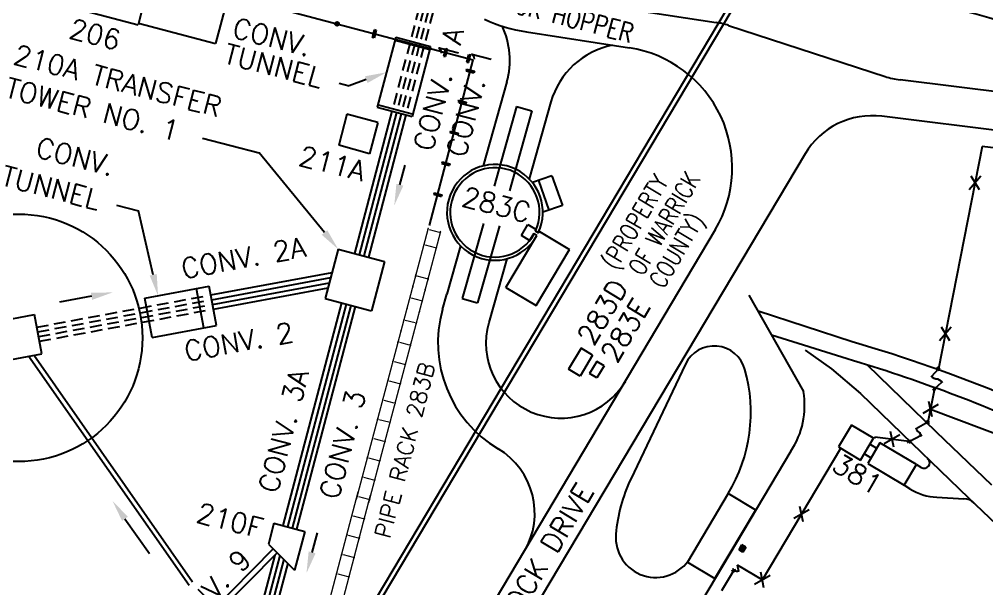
# Model space of a CAD drawing. Extents: x -16413 to 78405, y -232 to 83089.
# Drawn here: x 6293 to 13559, y 18644 to 22921 of the extents above; entities that cross this region are included whole.
import ezdxf
from ezdxf.enums import TextEntityAlignment as Align

# ---------------------------------------------------------------- set-up
doc = ezdxf.new("R2010")
doc.units = 0
doc.header["$LTSCALE"] = 350
doc.header["$MEASUREMENT"] = 0
doc.linetypes.add('HIDDEN', pattern=[0.375, 0.25, -0.125])
doc.layers.add('BACKGROUND', color=7, linetype='CONTINUOUS')
doc.styles.add('SIMPLEX', font='SIMPLEX')

msp = doc.modelspace()

# ---------------------------------------------------------------- linework, layer by layer
at = {"layer": 'BACKGROUND'}
for p, q in [((12831.3, 25057.1), (3707.5, 9726.4)), ((12867.5, 25047.5), (3738.4, 9708)), ((7462.2, 23936.7), (7184.1, 22880.8)), ((7963.6, 23484.6), (7767.3, 22739.5)), ((6603.9, 23033.7), (7184.1, 22880.8)), ((10310.6, 23085.6), (11526.1, 22897.7)), ((8146.5, 23027.3, -4740.5), (9702.4, 22617.4, -4740.5)), ((7187.1, 22892.3), (7767.3, 22739.5)), ((8946.3, 22785.6, -4740.5), (8961.6, 22843.6, -4740.5)), ((8952.1, 22784.1, -4740.5), (8967.4, 22842.1, -4740.5)), ((8973.2, 22840.6, -4740.5), (8957.9, 22782.5, -4740.5)), ((8961.6, 22843.6, -4740.5), (8973.2, 22840.6, -4740.5)), ((10102, 22826.5), (10875.1, 22706.9)), ((11620.7, 22875), (12795.2, 22491.4)), ((8957.9, 22782.5, -4740.5), (8946.3, 22785.6, -4740.5)), ((9120.3, 22786.5), (8981.6, 22260.2)), ((9114.7, 22765.2), (9375.5, 22695.3)), ((9120.3, 22786.5), (9381.1, 22716.5)), ((9553.6, 22756.2, -4740.5), (9553.6, 22755.6, -4740.5)), ((9381.1, 22716.5), (9242.4, 22190.2)), ((9480.1, 22645, -4740.5), (9495.4, 22703, -4740.5)), ((9485.9, 22643.5, -4740.5), (9501.2, 22701.5, -4740.5)), ((9507, 22699.9, -4740.5), (9491.7, 22641.9, -4740.5)), ((9495.4, 22703, -4740.5), (9507, 22699.9, -4740.5)), ((9374.5, 21372.5, -4740.5), (9702.4, 22617.4, -4740.5)), ((9479.8, 22643.9, -4740.5), (9491.4, 22640.9, -4740.5)), ((9654.4, 22599.1, -4740.5), (9669.6, 22657.1, -4740.5)), ((9654.4, 22599.1, -4740.5), (9666, 22596, -4740.5)), ((9660.1, 22597.6, -4740.5), (9675.1, 22655.7, -4740.5)), ((9666, 22596, -4740.5), (9681.2, 22654, -4740.5)), ((9669.6, 22657.1, -4740.5), (9681.2, 22654, -4740.5)), ((9652.6, 22546.2, -4740.5), (9649.6, 22534.6, -4740.5)), ((9649.6, 22534.6, -4740.5), (9707.6, 22519.3, -4740.5)), ((9651.1, 22540.5, -4740.5), (9709.2, 22525.4, -4740.5)), ((9652.6, 22546.2, -4740.5), (9710.7, 22530.9, -4740.5)), ((9710.7, 22530.9, -4740.5), (9707.6, 22519.3, -4740.5)), ((8898.7, 22467.9), (8771.4, 22421.6)), ((14336.3, 22289.5), (12907.9, 22466.2)), ((8694.4, 22441.9), (8771.4, 22421.6)), ((9954.6, 22450.7), (9776.4, 21819.6, -4740.5)), ((9591.5, 22314.1, -4740.5), (9588.4, 22302.5, -4740.5)), ((9590, 22308.4, -4740.5), (9648.1, 22293.4, -4740.5)), ((9591.5, 22314.1, -4740.5), (9649.5, 22298.8, -4740.5)), ((8981.6, 22281), (9242.4, 22211.1)), ((8981.6, 22260.2), (9242.4, 22190.2)), ((9588.4, 22302.5, -4740.5), (9646.5, 22287.2, -4740.5)), ((9649.5, 22298.8, -4740.5), (9646.5, 22287.2, -4740.5)), ((10027.2, 22266.4, -4740.5), (9858.4, 21668.2, -4740.5)), ((10142.7, 22233.8, -4740.5), (9973.3, 21633.5, -4740.5)), ((10027.2, 22266.4, -4740.5), (10142.7, 22233.8, -4740.5)), ((10285.6, 22300.2, -4740.5), (10122.8, 21721.6, -4740.5)), ((8753.4, 22208.6), (8691.7, 21974.5)), ((8985, 22145.6), (8753.4, 22208.6)), ((9091.4, 22230.7), (8809.8, 21161.8)), ((9126.2, 22221.4), (8844.6, 21152.6)), ((9161, 22212.1), (8879.4, 21143.4)), ((9195.7, 22202.8), (8914.3, 21134.2)), ((14301, 22003.7), (12771.7, 22192.9)), ((8985, 22145.6), (8923.3, 21911.6)), ((7669.5, 22029.2), (8094.5, 21917.2)), ((9530.4, 22082, -4740.5), (9527.3, 22070.4, -4740.5)), ((9527.3, 22070.4, -4740.5), (9585.3, 22055.2, -4740.5)), ((9528.8, 22076.3, -4740.5), (9586.9, 22061.3, -4740.5)), ((9530.4, 22082, -4740.5), (9588.4, 22066.8, -4740.5)), ((9588.4, 22066.8, -4740.5), (9585.3, 22055.2, -4740.5)), ((8923.3, 21911.6), (8691.7, 21974.5)), ((13524, 21966.8), (13195.9, 20294.2)), ((14284.8, 21872.7), (13524, 21966.8)), ((8585.2, 21319.1), (8094.5, 21917.2)), ((12194.3, 21910.1), (8411.3, 15553.6)), ((9151.1, 21678.1), (9190.8, 21824.4)), ((9469.2, 21850, -4740.5), (9466.2, 21838.4, -4740.5)), ((9466.2, 21838.4, -4740.5), (9524.2, 21823.1, -4740.5)), ((9467.7, 21844.2, -4740.5), (9525.8, 21829.2, -4740.5)), ((9469.2, 21850, -4740.5), (9527.2, 21834.7, -4740.5)), ((9527.2, 21834.7, -4740.5), (9524.2, 21823.1, -4740.5)), ((10293.7, 21745.4, -4740.5), (10146.9, 21694.2, -4740.5)), ((10293.7, 21745.4, -4740.5), (10371.5, 21522.6, -4740.5)), ((13427, 21643.1), (13514, 21745.2)), ((13439.5, 21744.9), (13501.5, 21643.4)), ((10191.8, 21709.8, -4740.5), (10269.5, 21487, -4740.5)), ((9408.1, 21617.9, -4740.5), (9405, 21606.3, -4740.5)), ((9405, 21606.3, -4740.5), (9463, 21591, -4740.5)), ((9406.6, 21612.1, -4740.5), (9464.7, 21597.1, -4740.5)), ((9408.1, 21617.9, -4740.5), (9466.1, 21602.6, -4740.5)), ((9466.1, 21602.6, -4740.5), (9463, 21591, -4740.5)), ((7021.5, 21525.2), (7188.3, 21481.2)), ((10371.5, 21522.6, -4740.5), (10224.8, 21471.4, -4740.5)), ((7298.5, 21001.9), (7188.3, 21481.2)), ((9779.2, 21387.5, -4740.5), (9619.8, 20822.8, -4740.5)), ((9899, 21370.3, -4740.5), (9735.3, 20790.2, -4740.5)), ((10063.6, 21296.4, -4740.5), (10112.7, 21378.9, -4740.5)), ((10112.7, 21378.9, -4740.5), (10174.5, 21342.1, -4740.5)), ((11519.4, 21339.2), (8337.6, 15992.8)), ((9946.5, 20905.3, -4740.5), (10179.7, 21297.1, -4740.5)), ((10125.4, 21259.6, -4740.5), (10063.6, 21296.4, -4740.5)), ((10156.1, 21311.2, -4740.5), (10125.4, 21259.6, -4740.5)), ((10156.1, 21311.2, -4740.5), (10179.7, 21297.1, -4740.5)), ((10174.5, 21342.1, -4740.5), (10168.4, 21331.8, -4740.5)), ((10168.4, 21331.8, -4740.5), (10192.5, 21317.4, -4740.5)), ((10198.7, 21327.8, -4740.5), (10192.5, 21317.4, -4740.5)), ((10198.7, 21327.8, -4740.5), (10425.5, 21192.7, -4740.5)), ((9607, 21219.3, -4740.5), (9504.3, 20855.4, -4740.5)), ((8688, 21193.9), (8590.2, 20822.5)), ((8688, 21193.9), (9036.1, 21102.1)), ((10173.9, 20769.9, -4740.5), (10425.5, 21192.7, -4740.5)), ((9036.1, 21102.1), (8938.3, 20730.8)), ((9953.6, 21121.7, -4740.5), (9818.2, 20642.1, -4740.5)), ((7731.2, 20850.2), (8641.8, 21018.7)), ((7737.8, 20814.8), (8631.7, 20980.2)), ((7744.3, 20779.4), (8621.5, 20941.7)), ((7234.9, 20825.6), (7719.2, 20915.1)), ((7677.4, 20602.3), (7622.8, 20897.3)), ((7773.8, 20620.1), (7719.2, 20915.1)), ((7750.9, 20744), (8611.4, 20903.2)), ((9471.7, 20739.9, -4740.5), (9504.3, 20855.4, -4740.5)), ((9946.5, 20905.3, -4740.5), (10173.9, 20769.9, -4740.5)), ((6834.7, 20840.1), (6594.6, 20795.7)), ((7289.5, 20530.6), (7234.9, 20825.6)), ((8712, 20790.4), (8271.3, 19117.5)), ((8746.8, 20781.3), (8306.1, 19108.3)), ((8590.2, 20822.5), (8938.3, 20730.8)), ((9619.8, 20822.8, -4740.5), (9735.3, 20790.2, -4740.5)), ((8781.6, 20772.1), (8340.9, 19099.2)), ((8816.4, 20762.9), (8375.7, 19090)), ((12548.6, 20499), (11841.5, 20728.1)), ((6112.4, 20648.4), (6407.4, 20703)), ((6462, 20408), (6407.4, 20703)), ((7289.5, 20530.6), (7773.8, 20620.1)), ((13204.3, 20507.9), (13291.3, 20610)), ((13216.9, 20609.7), (13278.8, 20508.2)), ((12510.6, 20369.3), (11943.3, 20547.6)), ((10512.4, 20449.4), (10418.8, 20292.2)), ((10598.8, 20398), (10512.4, 20449.4)), ((12196.2, 20436.3), (12392.2, 20295.3)), ((6167, 20353.4), (6462, 20408)), ((7568.5, 18667.8), (6362.4, 20389.6)), ((7568.5, 18667.8), (6362.4, 20389.6)), ((7594.3, 18693.7), (6401.3, 20396.8)), ((7594.3, 18693.7), (6401.3, 20396.8)), ((10598.8, 20398), (10505.3, 20240.8)), ((10630.6, 20350.7), (10576.7, 20260.2)), ((10684.9, 20318.4), (10630.6, 20350.7)), ((10505.3, 20240.8), (10418.8, 20292.2)), ((10684.9, 20318.4), (10631.1, 20227.9)), ((12392.2, 20295.3), (12611.9, 20109.8)), ((13182.9, 19819.1), (12663.3, 20323.2)), ((13195.9, 20294.2), (13144.9, 20237.3)), ((10631.1, 20227.9), (10576.7, 20260.2)), ((13166.5, 20144.3), (13117.3, 19893.4)), ((13166.5, 20144.3), (13222.6, 20196.1)), ((12611.9, 20109.8), (12996.5, 19736.8)), ((13194.9, 20026.2), (13078.7, 19959.4)), ((13148.9, 19934.6), (13124.7, 20051)), ((12543.8, 19873.1), (12445.6, 19708.1)), ((12708.8, 19774.9), (12543.8, 19873.1)), ((13117.3, 19893.4), (13029.8, 19844.1)), ((12610.6, 19609.9), (12708.8, 19774.9)), ((12718.8, 19781.2), (12713.4, 19772.2)), ((12977.5, 19749.2), (12718.8, 19781.2)), ((12906.2, 19798.6), (12790, 19731.8)), ((12860.2, 19707), (12836, 19823.4)), ((12977.5, 19749.2), (13066.2, 19796.2)), ((13597.5, 19421), (13182.9, 19819.1)), ((12445.6, 19708.1), (12610.6, 19609.9)), ((12757.3, 19739.1), (12665.2, 19584.4)), ((12732.7, 19697.9), (12681.2, 19728.5)), ((13030.6, 19576.5), (12757.3, 19739.1)), ((12996.5, 19736.8), (13423.1, 19325.9)), ((12689.8, 19625.7), (12638.2, 19656.4)), ((12665.2, 19584.4), (12938.5, 19421.8)), ((12938.5, 19421.8), (13030.6, 19576.5)), ((13066.3, 19553.9), (13034.8, 19573.8)), ((12981.2, 19394.7), (12937.8, 19420.6)), ((11618, 19357.4), (11311.1, 18841.8)), ((11824.2, 19234.6), (11618, 19357.4)), ((13184.4, 19330), (13387.6, 19319.6)), ((12180.4, 19145.4), (12156.2, 19261.8)), ((13423.1, 19325.9), (13751.7, 19012.1)), ((11517, 18719.9), (11823.9, 19235.5)), ((11517, 18719.9), (11823.9, 19235.5)), ((11517.4, 18719), (11824.2, 19234.6)), ((12226.4, 19237), (12110.1, 19170.2)), ((7086.3, 19168.6), (7269.5, 18907.1)), ((8204.6, 19135.1), (8163.4, 18978.8)), ((8204.6, 19135.1), (8436.6, 19073.9)), ((8436.6, 19073.9), (8360.2, 18783.7)), ((8491.9, 18916.5), (8531.6, 19062.7)), ((8163.4, 18978.8), (8360.2, 18783.7)), ((11698.8, 18935.9), (11720.9, 18972.9)), ((11719.7, 18966.6), (11716.4, 18961)), ((11721, 18965.8), (11717.7, 18960.2)), ((11747.3, 18949.9), (11717.8, 18967.7)), ((11722.9, 18964.6), (11719.6, 18959.1)), ((11750.5, 18955.2), (11720.9, 18972.9)), ((8200.1, 18942.4), (7398.3, 18133.7)), ((8230, 18912.8), (7428.1, 18104.2)), ((8212.8, 18895.5), (8025.7, 18185.3)), ((8249.5, 18893.5), (8060.5, 18176.1)), ((11728.3, 18918.4), (11698.8, 18935.9)), ((11701.9, 18941.1), (11731.4, 18923.3)), ((11707.2, 18945.5), (11703.8, 18939.9)), ((11708.5, 18944.7), (11705.1, 18939.2)), ((11705.2, 18946.7), (11720.7, 18937.4)), ((11710.4, 18943.6), (11707.1, 18938)), ((11710.2, 18957.1), (11707.6, 18952.8)), ((11713.3, 18949.4), (11707.6, 18952.8)), ((11715.9, 18953.8), (11710.2, 18957.1)), ((11712.2, 18934.9), (11715.5, 18940.5)), ((11717.5, 18939.4), (11714.1, 18933.8)), ((11714.5, 18962.1), (11729.9, 18952.9)), ((11718.8, 18938.6), (11715.4, 18933)), ((11717.4, 18931.9), (11733.2, 18958.5)), ((11727.3, 18948.5), (11720.7, 18937.4)), ((11724.8, 18956), (11728.1, 18961.6)), ((11726.3, 18926.4), (11742.2, 18953)), ((11730, 18960.4), (11726.7, 18954.8)), ((11731.3, 18959.6), (11728, 18954.1)), ((11750.4, 18955.1), (11728.4, 18918.2)), ((8279, 18864.2), (8095.3, 18167)), ((8308.5, 18834.9), (8130.2, 18157.8)), ((11311.1, 18841.8), (11517.4, 18719)), ((11683.4, 18822.6), (11695.3, 18776)), ((11673.5, 18784), (11642.9, 18776.3)), ((11662.1, 18764.9), (11654.3, 18795.5)), ((11886.1, 18650.9), (11861.9, 18767.4)), ((11932.1, 18742.6), (11815.9, 18675.7))]:
    msp.add_line(p, q, dxfattribs=at)
at = {"layer": 'BACKGROUND', "linetype": 'HIDDEN'}
for p, q in [((9561.8, 24016.5), (9096.5, 22250.2)), ((9596.7, 24007.3), (9131.3, 22240.9)), ((9631.5, 23998.1), (9166.1, 22231.6)), ((9666.3, 23988.9), (9200.9, 22222.2)), ((6424.9, 20608.6), (7704.4, 20845.3)), ((6431.4, 20573.2), (7711, 20809.9)), ((6438, 20537.8), (7717.5, 20774.5)), ((6444.5, 20502.4), (7724.1, 20739.1))]:
    msp.add_line(p, q, dxfattribs=at)
at = {"layer": 'BACKGROUND', "lineweight": 0}
for p, q in [((8824.3, 19315.1, -4740.5), (9362.8, 21344.8, -4740.5)), ((8917.1, 19290.4, -4740.5), (9455.6, 21320.2, -4740.5)), ((9358.8, 21341, -4740.5), (9358.7, 21340.5, -4740.5)), ((9358.7, 21340.5, -4740.5), (9364.3, 21339, -4740.5)), ((9361.5, 21340.3, -4740.5), (9358.8, 21341, -4740.5)), ((9361.4, 21350.6, -4740.5), (9361.2, 21350.1, -4740.5)), ((9361.2, 21350.1, -4740.5), (9363.9, 21349.4, -4740.5)), ((9367, 21349.2, -4740.5), (9361.4, 21350.6, -4740.5)), ((9363.9, 21349.4, -4740.5), (9361.5, 21340.3, -4740.5)), ((9361.8, 21340.2, -4740.5), (9364.2, 21349.4, -4740.5)), ((9364.4, 21339.5, -4740.5), (9361.8, 21340.2, -4740.5)), ((9364.2, 21349.4, -4740.5), (9366.9, 21348.7, -4740.5)), ((9364.3, 21339, -4740.5), (9364.4, 21339.5, -4740.5)), ((9366.9, 21348.7, -4740.5), (9367, 21349.2, -4740.5)), ((9371.7, 21342.5, -4740.5), (9446.8, 21322.6, -4740.5)), ((9451.6, 21316.4, -4740.5), (9451.5, 21315.9, -4740.5)), ((9451.5, 21315.9, -4740.5), (9457.1, 21314.4, -4740.5)), ((9454.3, 21315.7, -4740.5), (9451.6, 21316.4, -4740.5)), ((9454.2, 21326, -4740.5), (9454, 21325.5, -4740.5)), ((9454, 21325.5, -4740.5), (9456.7, 21324.8, -4740.5)), ((9459.8, 21324.5, -4740.5), (9454.2, 21326, -4740.5)), ((9456.7, 21324.8, -4740.5), (9454.3, 21315.7, -4740.5)), ((9454.6, 21315.6, -4740.5), (9457, 21324.7, -4740.5)), ((9457.2, 21314.9, -4740.5), (9454.6, 21315.6, -4740.5)), ((9457, 21324.7, -4740.5), (9459.6, 21324, -4740.5)), ((9457.1, 21314.4, -4740.5), (9457.2, 21314.9, -4740.5)), ((9459.6, 21324, -4740.5), (9459.8, 21324.5, -4740.5)), ((9328.6, 21225.9, -4740.5), (9328.5, 21225.6, -4740.5)), ((9328.5, 21225.6, -4740.5), (9333.6, 21224.2, -4740.5)), ((9331, 21225.3, -4740.5), (9328.6, 21225.9, -4740.5)), ((9330.6, 21233.5, -4740.5), (9330.5, 21233.1, -4740.5)), ((9330.5, 21233.1, -4740.5), (9332.9, 21232.5, -4740.5)), ((9335.7, 21232.1, -4740.5), (9330.6, 21233.5, -4740.5)), ((9332.9, 21232.5, -4740.5), (9331, 21225.3, -4740.5)), ((9331.2, 21225.2, -4740.5), (9333.1, 21232.4, -4740.5)), ((9333.6, 21224.6, -4740.5), (9331.2, 21225.2, -4740.5)), ((9333.1, 21232.4, -4740.5), (9335.6, 21231.8, -4740.5)), ((9333.6, 21224.2, -4740.5), (9333.6, 21224.6, -4740.5)), ((9335.6, 21231.8, -4740.5), (9335.7, 21232.1, -4740.5)), ((9340.9, 21226.5, -4740.5), (9416, 21206.6, -4740.5)), ((9421.4, 21201.3, -4740.5), (9421.3, 21201, -4740.5)), ((9421.3, 21201, -4740.5), (9426.4, 21199.6, -4740.5)), ((9423.8, 21200.6, -4740.5), (9421.4, 21201.3, -4740.5)), ((9423.4, 21208.8, -4740.5), (9423.3, 21208.5, -4740.5)), ((9423.3, 21208.5, -4740.5), (9425.7, 21207.9, -4740.5)), ((9428.4, 21207.5, -4740.5), (9423.4, 21208.8, -4740.5)), ((9425.7, 21207.9, -4740.5), (9423.8, 21200.6, -4740.5)), ((9424, 21200.6, -4740.5), (9425.9, 21207.8, -4740.5)), ((9426.4, 21199.9, -4740.5), (9424, 21200.6, -4740.5)), ((9425.9, 21207.8, -4740.5), (9428.4, 21207.2, -4740.5)), ((9426.4, 21199.6, -4740.5), (9426.4, 21199.9, -4740.5)), ((9428.4, 21207.2, -4740.5), (9428.4, 21207.5, -4740.5)), ((9267.9, 21002.8, -4740.5), (9267.8, 21002.2, -4740.5)), ((9267.8, 21002.2, -4740.5), (9271.5, 21001.2, -4740.5)), ((9275.7, 21000.7, -4740.5), (9267.9, 21002.8, -4740.5)), ((9271.5, 21001.2, -4740.5), (9269.2, 20992.6, -4740.5)), ((9269.6, 20992.5, -4740.5), (9271.8, 21001.1, -4740.5)), ((9271.8, 21001.1, -4740.5), (9275.5, 21000.1, -4740.5)), ((9275.5, 21000.1, -4740.5), (9275.7, 21000.7, -4740.5)), ((9265.5, 20993.6, -4740.5), (9265.4, 20993, -4740.5)), ((9265.4, 20993, -4740.5), (9273.1, 20991, -4740.5)), ((9269.2, 20992.6, -4740.5), (9265.5, 20993.6, -4740.5)), ((9273.3, 20991.6, -4740.5), (9269.6, 20992.5, -4740.5)), ((9273.1, 20991, -4740.5), (9273.3, 20991.6, -4740.5)), ((9279.4, 20994.5, -4740.5), (9354.4, 20974.6, -4740.5)), ((9358.3, 20969, -4740.5), (9358.1, 20968.4, -4740.5)), ((9358.1, 20968.4, -4740.5), (9365.9, 20966.3, -4740.5)), ((9362, 20968, -4740.5), (9358.3, 20969, -4740.5)), ((9360.7, 20978.2, -4740.5), (9360.6, 20977.6, -4740.5)), ((9360.6, 20977.6, -4740.5), (9364.3, 20976.6, -4740.5)), ((9368.5, 20976.1, -4740.5), (9360.7, 20978.2, -4740.5)), ((9364.3, 20976.6, -4740.5), (9362, 20968, -4740.5)), ((9362.3, 20967.9, -4740.5), (9364.6, 20976.5, -4740.5)), ((9366.1, 20966.9, -4740.5), (9362.3, 20967.9, -4740.5)), ((9364.6, 20976.5, -4740.5), (9368.3, 20975.5, -4740.5)), ((9365.9, 20966.3, -4740.5), (9366.1, 20966.9, -4740.5)), ((9368.3, 20975.5, -4740.5), (9368.5, 20976.1, -4740.5)), ((9245, 20910.8, -4740.5), (9244.9, 20910.5, -4740.5)), ((9244.9, 20910.5, -4740.5), (9250, 20909.1, -4740.5)), ((9247.4, 20910.2, -4740.5), (9245, 20910.8, -4740.5)), ((9247, 20918.4, -4740.5), (9246.9, 20918, -4740.5)), ((9246.9, 20918, -4740.5), (9249.3, 20917.4, -4740.5)), ((9252.1, 20917, -4740.5), (9247, 20918.4, -4740.5)), ((9249.3, 20917.4, -4740.5), (9247.4, 20910.2, -4740.5)), ((9247.6, 20910.1, -4740.5), (9249.5, 20917.3, -4740.5)), ((9250.1, 20909.5, -4740.5), (9247.6, 20910.1, -4740.5)), ((9249.5, 20917.3, -4740.5), (9252, 20916.7, -4740.5)), ((9250, 20909.1, -4740.5), (9250.1, 20909.5, -4740.5)), ((9252, 20916.7, -4740.5), (9252.1, 20917, -4740.5)), ((9337.8, 20886.2, -4740.5), (9337.7, 20885.9, -4740.5)), ((9337.7, 20885.9, -4740.5), (9342.8, 20884.5, -4740.5)), ((9340.2, 20885.5, -4740.5), (9337.8, 20886.2, -4740.5)), ((9339.8, 20893.7, -4740.5), (9339.7, 20893.4, -4740.5)), ((9339.7, 20893.4, -4740.5), (9342.1, 20892.8, -4740.5)), ((9344.8, 20892.4, -4740.5), (9339.8, 20893.7, -4740.5)), ((9342.1, 20892.8, -4740.5), (9340.2, 20885.5, -4740.5)), ((9340.4, 20885.5, -4740.5), (9342.3, 20892.7, -4740.5)), ((9342.8, 20884.8, -4740.5), (9340.4, 20885.5, -4740.5)), ((9342.3, 20892.7, -4740.5), (9344.8, 20892.1, -4740.5)), ((9342.8, 20884.5, -4740.5), (9342.8, 20884.8, -4740.5)), ((9344.8, 20892.1, -4740.5), (9344.8, 20892.4, -4740.5)), ((9222.9, 20827.7, -4740.5), (9222.8, 20827.4, -4740.5)), ((9222.8, 20827.4, -4740.5), (9227.9, 20826, -4740.5)), ((9225.4, 20827, -4740.5), (9222.9, 20827.7, -4740.5)), ((9224.9, 20835.2, -4740.5), (9224.8, 20834.9, -4740.5)), ((9224.8, 20834.9, -4740.5), (9227.3, 20834.3, -4740.5)), ((9230, 20833.9, -4740.5), (9224.9, 20835.2, -4740.5)), ((9227.3, 20834.3, -4740.5), (9225.4, 20827, -4740.5)), ((9225.6, 20827, -4740.5), (9227.5, 20834.2, -4740.5)), ((9228, 20826.3, -4740.5), (9225.6, 20827, -4740.5)), ((9227.5, 20834.2, -4740.5), (9229.9, 20833.6, -4740.5)), ((9227.9, 20826, -4740.5), (9228, 20826.3, -4740.5)), ((9229.9, 20833.6, -4740.5), (9230, 20833.9, -4740.5)), ((9235.2, 20828.3, -4740.5), (9310.4, 20808.3, -4740.5)), ((9315.7, 20803.1, -4740.5), (9315.6, 20802.7, -4740.5)), ((9315.6, 20802.7, -4740.5), (9320.7, 20801.4, -4740.5)), ((9318.1, 20802.4, -4740.5), (9315.7, 20803.1, -4740.5)), ((9317.7, 20810.6, -4740.5), (9317.6, 20810.3, -4740.5)), ((9317.6, 20810.3, -4740.5), (9320.1, 20809.7, -4740.5)), ((9322.8, 20809.3, -4740.5), (9317.7, 20810.6, -4740.5)), ((9320.1, 20809.7, -4740.5), (9318.1, 20802.4, -4740.5)), ((9318.4, 20802.4, -4740.5), (9320.3, 20809.6, -4740.5)), ((9320.8, 20801.7, -4740.5), (9318.4, 20802.4, -4740.5)), ((9320.3, 20809.6, -4740.5), (9322.7, 20808.9, -4740.5)), ((9320.7, 20801.4, -4740.5), (9320.8, 20801.7, -4740.5)), ((9322.7, 20808.9, -4740.5), (9322.8, 20809.3, -4740.5)), ((9200.9, 20744.6, -4740.5), (9200.8, 20744.2, -4740.5)), ((9200.8, 20744.2, -4740.5), (9205.9, 20742.9, -4740.5)), ((9203.3, 20743.9, -4740.5), (9200.9, 20744.6, -4740.5)), ((9202.9, 20752.1, -4740.5), (9202.8, 20751.8, -4740.5)), ((9202.8, 20751.8, -4740.5), (9205.2, 20751.1, -4740.5)), ((9207.9, 20750.8, -4740.5), (9202.9, 20752.1, -4740.5)), ((9205.2, 20751.1, -4740.5), (9203.3, 20743.9, -4740.5)), ((9203.5, 20743.9, -4740.5), (9205.4, 20751.1, -4740.5)), ((9205.9, 20743.2, -4740.5), (9203.5, 20743.9, -4740.5)), ((9205.4, 20751.1, -4740.5), (9207.9, 20750.4, -4740.5)), ((9205.9, 20742.9, -4740.5), (9205.9, 20743.2, -4740.5)), ((9207.9, 20750.4, -4740.5), (9207.9, 20750.8, -4740.5)), ((9293.7, 20719.9, -4740.5), (9293.6, 20719.6, -4740.5)), ((9293.6, 20719.6, -4740.5), (9298.7, 20718.3, -4740.5)), ((9296.1, 20719.3, -4740.5), (9293.7, 20719.9, -4740.5)), ((9295.7, 20727.5, -4740.5), (9295.6, 20727.2, -4740.5)), ((9295.6, 20727.2, -4740.5), (9298, 20726.5, -4740.5)), ((9300.7, 20726.1, -4740.5), (9295.7, 20727.5, -4740.5)), ((9298, 20726.5, -4740.5), (9296.1, 20719.3, -4740.5)), ((9296.3, 20719.2, -4740.5), (9298.2, 20726.5, -4740.5)), ((9298.7, 20718.6, -4740.5), (9296.3, 20719.2, -4740.5)), ((9298.2, 20726.5, -4740.5), (9300.7, 20725.8, -4740.5)), ((9298.7, 20718.3, -4740.5), (9298.7, 20718.6, -4740.5)), ((9300.7, 20725.8, -4740.5), (9300.7, 20726.1, -4740.5)), ((9178.8, 20661.4, -4740.5), (9178.7, 20661.1, -4740.5)), ((9178.7, 20661.1, -4740.5), (9183.8, 20659.8, -4740.5)), ((9181.2, 20660.8, -4740.5), (9178.8, 20661.4, -4740.5)), ((9180.8, 20669, -4740.5), (9180.7, 20668.7, -4740.5)), ((9180.7, 20668.7, -4740.5), (9183.2, 20668, -4740.5)), ((9185.9, 20667.6, -4740.5), (9180.8, 20669, -4740.5)), ((9183.2, 20668, -4740.5), (9181.2, 20660.8, -4740.5)), ((9181.5, 20660.7, -4740.5), (9183.4, 20668, -4740.5)), ((9183.9, 20660.1, -4740.5), (9181.5, 20660.7, -4740.5)), ((9183.4, 20668, -4740.5), (9185.8, 20667.3, -4740.5)), ((9183.8, 20659.8, -4740.5), (9183.9, 20660.1, -4740.5)), ((9185.8, 20667.3, -4740.5), (9185.9, 20667.6, -4740.5)), ((9191.1, 20662, -4740.5), (9266.3, 20642.1, -4740.5)), ((9271.6, 20636.8, -4740.5), (9271.5, 20636.5, -4740.5)), ((9271.5, 20636.5, -4740.5), (9276.6, 20635.2, -4740.5)), ((9274, 20636.2, -4740.5), (9271.6, 20636.8, -4740.5)), ((9273.6, 20644.4, -4740.5), (9273.5, 20644, -4740.5)), ((9273.5, 20644, -4740.5), (9276, 20643.4, -4740.5)), ((9278.7, 20643, -4740.5), (9273.6, 20644.4, -4740.5)), ((9276, 20643.4, -4740.5), (9274, 20636.2, -4740.5)), ((9274.3, 20636.1, -4740.5), (9276.2, 20643.3, -4740.5)), ((9276.7, 20635.5, -4740.5), (9274.3, 20636.1, -4740.5)), ((9276.2, 20643.3, -4740.5), (9278.6, 20642.7, -4740.5)), ((9276.6, 20635.2, -4740.5), (9276.7, 20635.5, -4740.5)), ((9278.6, 20642.7, -4740.5), (9278.7, 20643, -4740.5)), ((9156.8, 20578.3, -4740.5), (9156.7, 20578, -4740.5)), ((9156.7, 20578, -4740.5), (9161.8, 20576.6, -4740.5)), ((9159.2, 20577.7, -4740.5), (9156.8, 20578.3, -4740.5)), ((9158.8, 20585.9, -4740.5), (9158.7, 20585.5, -4740.5)), ((9158.7, 20585.5, -4740.5), (9161.1, 20584.9, -4740.5)), ((9163.8, 20584.5, -4740.5), (9158.8, 20585.9, -4740.5)), ((9161.1, 20584.9, -4740.5), (9159.2, 20577.7, -4740.5)), ((9159.4, 20577.6, -4740.5), (9161.3, 20584.8, -4740.5)), ((9161.8, 20577, -4740.5), (9159.4, 20577.6, -4740.5)), ((9161.3, 20584.8, -4740.5), (9163.8, 20584.2, -4740.5)), ((9161.8, 20576.6, -4740.5), (9161.8, 20577, -4740.5)), ((9163.8, 20584.2, -4740.5), (9163.8, 20584.5, -4740.5)), ((9133.2, 20494.9, -4740.5), (9133, 20494.3, -4740.5)), ((9133, 20494.3, -4740.5), (9140.8, 20492.2, -4740.5)), ((9136.9, 20493.9, -4740.5), (9133.2, 20494.9, -4740.5)), ((9135.6, 20504, -4740.5), (9135.5, 20503.4, -4740.5)), ((9135.5, 20503.4, -4740.5), (9139.2, 20502.5, -4740.5)), ((9143.4, 20502, -4740.5), (9135.6, 20504, -4740.5)), ((9139.2, 20502.5, -4740.5), (9136.9, 20493.9, -4740.5)), ((9137.2, 20493.8, -4740.5), (9139.5, 20502.4, -4740.5)), ((9141, 20492.8, -4740.5), (9137.2, 20493.8, -4740.5)), ((9139.5, 20502.4, -4740.5), (9143.2, 20501.4, -4740.5)), ((9140.8, 20492.2, -4740.5), (9141, 20492.8, -4740.5)), ((9143.2, 20501.4, -4740.5), (9143.4, 20502, -4740.5)), ((9147.1, 20495.8, -4740.5), (9222.1, 20475.9, -4740.5)), ((9249.6, 20553.7, -4740.5), (9249.5, 20553.4, -4740.5)), ((9249.5, 20553.4, -4740.5), (9254.5, 20552, -4740.5)), ((9252, 20553, -4740.5), (9249.6, 20553.7, -4740.5)), ((9251.6, 20561.2, -4740.5), (9251.5, 20560.9, -4740.5)), ((9251.5, 20560.9, -4740.5), (9253.9, 20560.3, -4740.5)), ((9256.6, 20559.9, -4740.5), (9251.6, 20561.2, -4740.5)), ((9253.9, 20560.3, -4740.5), (9252, 20553, -4740.5)), ((9252.2, 20553, -4740.5), (9254.1, 20560.2, -4740.5)), ((9254.6, 20552.3, -4740.5), (9252.2, 20553, -4740.5)), ((9254.1, 20560.2, -4740.5), (9256.5, 20559.6, -4740.5)), ((9254.5, 20552, -4740.5), (9254.6, 20552.3, -4740.5)), ((9256.5, 20559.6, -4740.5), (9256.6, 20559.9, -4740.5)), ((9226, 20470.3, -4740.5), (9225.8, 20469.7, -4740.5)), ((9225.8, 20469.7, -4740.5), (9233.6, 20467.6, -4740.5)), ((9229.7, 20469.3, -4740.5), (9226, 20470.3, -4740.5)), ((9228.4, 20479.4, -4740.5), (9228.3, 20478.8, -4740.5)), ((9228.3, 20478.8, -4740.5), (9232, 20477.8, -4740.5)), ((9236.2, 20477.4, -4740.5), (9228.4, 20479.4, -4740.5)), ((9232, 20477.8, -4740.5), (9229.7, 20469.3, -4740.5)), ((9230, 20469.2, -4740.5), (9232.3, 20477.7, -4740.5)), ((9233.7, 20468.2, -4740.5), (9230, 20469.2, -4740.5)), ((9232.3, 20477.7, -4740.5), (9236, 20476.8, -4740.5)), ((9233.6, 20467.6, -4740.5), (9233.7, 20468.2, -4740.5)), ((9236, 20476.8, -4740.5), (9236.2, 20477.4, -4740.5)), ((9098.7, 20349.6, -4740.5), (9096.2, 20350.2, -4740.5)), ((9096.2, 20350.2, -4740.5), (9096.2, 20349.9, -4740.5)), ((9096.2, 20349.9, -4740.5), (9101.2, 20348.5, -4740.5)), ((9098.3, 20357.7, -4740.5), (9098.2, 20357.4, -4740.5)), ((9098.2, 20357.4, -4740.5), (9100.6, 20356.8, -4740.5)), ((9103.3, 20356.4, -4740.5), (9098.3, 20357.7, -4740.5)), ((9100.6, 20356.8, -4740.5), (9098.7, 20349.6, -4740.5)), ((9098.9, 20349.5, -4740.5), (9100.8, 20356.7, -4740.5)), ((9101.3, 20348.9, -4740.5), (9098.9, 20349.5, -4740.5)), ((9100.8, 20356.7, -4740.5), (9103.2, 20356.1, -4740.5)), ((9101.2, 20348.5, -4740.5), (9101.3, 20348.9, -4740.5)), ((9103.2, 20356.1, -4740.5), (9103.3, 20356.4, -4740.5)), ((9108.6, 20350.8, -4740.5), (9183.7, 20330.9, -4740.5)), ((9191.5, 20324.9, -4740.5), (9189, 20325.6, -4740.5)), ((9189, 20325.6, -4740.5), (9189, 20325.3, -4740.5)), ((9189, 20325.3, -4740.5), (9194, 20323.9, -4740.5)), ((9191, 20333.1, -4740.5), (9191, 20332.8, -4740.5)), ((9196.1, 20331.8, -4740.5), (9191, 20333.1, -4740.5)), ((9191, 20332.8, -4740.5), (9193.4, 20332.2, -4740.5)), ((9193.4, 20332.2, -4740.5), (9191.5, 20324.9, -4740.5)), ((9191.7, 20324.9, -4740.5), (9193.6, 20332.1, -4740.5)), ((9194.1, 20324.2, -4740.5), (9191.7, 20324.9, -4740.5)), ((9193.6, 20332.1, -4740.5), (9196, 20331.5, -4740.5)), ((9194, 20323.9, -4740.5), (9194.1, 20324.2, -4740.5)), ((9196, 20331.5, -4740.5), (9196.1, 20331.8, -4740.5)), ((9057.3, 20204.3, -4740.5), (9057.1, 20203.8, -4740.5)), ((9057.1, 20203.8, -4740.5), (9062.7, 20202.4, -4740.5)), ((9059.9, 20203.6, -4740.5), (9057.3, 20204.3, -4740.5)), ((9059.8, 20214, -4740.5), (9059.7, 20213.5, -4740.5)), ((9059.7, 20213.5, -4740.5), (9062.3, 20212.8, -4740.5)), ((9065.4, 20212.5, -4740.5), (9059.8, 20214, -4740.5)), ((9062.3, 20212.8, -4740.5), (9059.9, 20203.6, -4740.5)), ((9060.2, 20203.6, -4740.5), (9062.6, 20212.7, -4740.5)), ((9062.9, 20202.8, -4740.5), (9060.2, 20203.6, -4740.5)), ((9062.6, 20212.7, -4740.5), (9065.3, 20212, -4740.5)), ((9062.7, 20202.4, -4740.5), (9062.9, 20202.8, -4740.5)), ((9065.3, 20212, -4740.5), (9065.4, 20212.5, -4740.5)), ((9070.1, 20205.8, -4740.5), (9145.2, 20185.9, -4740.5)), ((9150.1, 20179.7, -4740.5), (9149.9, 20179.2, -4740.5)), ((9149.9, 20179.2, -4740.5), (9155.5, 20177.7, -4740.5)), ((9152.7, 20179, -4740.5), (9150.1, 20179.7, -4740.5)), ((9152.6, 20189.3, -4740.5), (9152.5, 20188.9, -4740.5)), ((9152.5, 20188.9, -4740.5), (9155.1, 20188.1, -4740.5)), ((9158.2, 20187.9, -4740.5), (9152.6, 20189.3, -4740.5)), ((9155.1, 20188.1, -4740.5), (9152.7, 20179, -4740.5)), ((9153, 20178.9, -4740.5), (9155.4, 20188.1, -4740.5)), ((9155.7, 20178.2, -4740.5), (9153, 20178.9, -4740.5)), ((9155.4, 20188.1, -4740.5), (9158.1, 20187.4, -4740.5)), ((9155.5, 20177.7, -4740.5), (9155.7, 20178.2, -4740.5)), ((9158.1, 20187.4, -4740.5), (9158.2, 20187.9, -4740.5)), ((9019.3, 20060.2, -4740.5), (9019.2, 20059.9, -4740.5)), ((9019.2, 20059.9, -4740.5), (9024.3, 20058.6, -4740.5)), ((9021.7, 20059.6, -4740.5), (9019.3, 20060.2, -4740.5)), ((9021.3, 20067.8, -4740.5), (9021.2, 20067.5, -4740.5)), ((9021.2, 20067.5, -4740.5), (9023.7, 20066.8, -4740.5)), ((9026.4, 20066.4, -4740.5), (9021.3, 20067.8, -4740.5)), ((9023.7, 20066.8, -4740.5), (9021.7, 20059.6, -4740.5)), ((9022, 20059.5, -4740.5), (9023.9, 20066.8, -4740.5)), ((9024.4, 20058.9, -4740.5), (9022, 20059.5, -4740.5)), ((9023.9, 20066.8, -4740.5), (9026.3, 20066.1, -4740.5)), ((9024.3, 20058.6, -4740.5), (9024.4, 20058.9, -4740.5)), ((9026.3, 20066.1, -4740.5), (9026.4, 20066.4, -4740.5)), ((9031.6, 20060.8, -4740.5), (9106.8, 20040.9, -4740.5)), ((9112.1, 20035.6, -4740.5), (9112, 20035.3, -4740.5)), ((9112, 20035.3, -4740.5), (9117.1, 20033.9, -4740.5)), ((9114.5, 20035, -4740.5), (9112.1, 20035.6, -4740.5)), ((9114.1, 20043.2, -4740.5), (9114, 20042.8, -4740.5)), ((9114, 20042.8, -4740.5), (9116.5, 20042.2, -4740.5)), ((9119.2, 20041.8, -4740.5), (9114.1, 20043.2, -4740.5)), ((9116.5, 20042.2, -4740.5), (9114.5, 20035, -4740.5)), ((9114.8, 20034.9, -4740.5), (9116.7, 20042.1, -4740.5)), ((9117.2, 20034.3, -4740.5), (9114.8, 20034.9, -4740.5)), ((9116.7, 20042.1, -4740.5), (9119.1, 20041.5, -4740.5)), ((9117.1, 20033.9, -4740.5), (9117.2, 20034.3, -4740.5)), ((9119.1, 20041.5, -4740.5), (9119.2, 20041.8, -4740.5)), ((8980.3, 19914.4, -4740.5), (8980.2, 19913.9, -4740.5)), ((8980.2, 19913.9, -4740.5), (8985.8, 19912.4, -4740.5)), ((8983, 19913.7, -4740.5), (8980.3, 19914.4, -4740.5)), ((8982.9, 19924, -4740.5), (8982.8, 19923.5, -4740.5)), ((8982.8, 19923.5, -4740.5), (8985.4, 19922.8, -4740.5)), ((8988.5, 19922.5, -4740.5), (8982.9, 19924, -4740.5)), ((8985.4, 19922.8, -4740.5), (8983, 19913.7, -4740.5)), ((8983.3, 19913.6, -4740.5), (8985.7, 19922.7, -4740.5)), ((8986, 19912.9, -4740.5), (8983.3, 19913.6, -4740.5)), ((8985.7, 19922.7, -4740.5), (8988.4, 19922, -4740.5)), ((8985.8, 19912.4, -4740.5), (8986, 19912.9, -4740.5)), ((8988.4, 19922, -4740.5), (8988.5, 19922.5, -4740.5)), ((8993.2, 19915.8, -4740.5), (9068.3, 19895.9, -4740.5)), ((9073.1, 19889.7, -4740.5), (9073, 19889.3, -4740.5)), ((9073, 19889.3, -4740.5), (9078.6, 19887.8, -4740.5)), ((9075.8, 19889, -4740.5), (9073.1, 19889.7, -4740.5)), ((9075.7, 19899.4, -4740.5), (9075.5, 19898.9, -4740.5)), ((9075.5, 19898.9, -4740.5), (9078.2, 19898.2, -4740.5)), ((9081.3, 19897.9, -4740.5), (9075.7, 19899.4, -4740.5)), ((9078.2, 19898.2, -4740.5), (9075.8, 19889, -4740.5)), ((9076.1, 19889, -4740.5), (9078.5, 19898.1, -4740.5)), ((9078.7, 19888.3, -4740.5), (9076.1, 19889, -4740.5)), ((9078.5, 19898.1, -4740.5), (9081.2, 19897.4, -4740.5)), ((9078.6, 19887.8, -4740.5), (9078.7, 19888.3, -4740.5)), ((9081.2, 19897.4, -4740.5), (9081.3, 19897.9, -4740.5)), ((8942.4, 19770.3, -4740.5), (8942.3, 19769.9, -4740.5)), ((8942.3, 19769.9, -4740.5), (8947.4, 19768.6, -4740.5)), ((8944.8, 19769.6, -4740.5), (8942.4, 19770.3, -4740.5)), ((8944.4, 19777.8, -4740.5), (8944.3, 19777.5, -4740.5)), ((8944.3, 19777.5, -4740.5), (8946.7, 19776.8, -4740.5)), ((8949.5, 19776.5, -4740.5), (8944.4, 19777.8, -4740.5)), ((8946.7, 19776.8, -4740.5), (8944.8, 19769.6, -4740.5)), ((8945, 19769.6, -4740.5), (8947, 19776.8, -4740.5)), ((8947.5, 19768.9, -4740.5), (8945, 19769.6, -4740.5)), ((8947, 19776.8, -4740.5), (8949.4, 19776.1, -4740.5)), ((8947.4, 19768.6, -4740.5), (8947.5, 19768.9, -4740.5)), ((8949.4, 19776.1, -4740.5), (8949.5, 19776.5, -4740.5)), ((8954.7, 19770.9, -4740.5), (9029.9, 19750.9, -4740.5)), ((9035.2, 19745.6, -4740.5), (9035.1, 19745.3, -4740.5)), ((9035.1, 19745.3, -4740.5), (9040.2, 19744, -4740.5)), ((9037.6, 19745, -4740.5), (9035.2, 19745.6, -4740.5)), ((9037.2, 19753.2, -4740.5), (9037.1, 19752.9, -4740.5)), ((9037.1, 19752.9, -4740.5), (9039.5, 19752.2, -4740.5)), ((9042.3, 19751.8, -4740.5), (9037.2, 19753.2, -4740.5)), ((9039.5, 19752.2, -4740.5), (9037.6, 19745, -4740.5)), ((9037.8, 19744.9, -4740.5), (9039.7, 19752.2, -4740.5)), ((9040.3, 19744.3, -4740.5), (9037.8, 19744.9, -4740.5)), ((9039.7, 19752.2, -4740.5), (9042.2, 19751.5, -4740.5)), ((9040.2, 19744, -4740.5), (9040.3, 19744.3, -4740.5)), ((9042.2, 19751.5, -4740.5), (9042.3, 19751.8, -4740.5)), ((8903.4, 19624.4, -4740.5), (8903.3, 19623.9, -4740.5)), ((8903.3, 19623.9, -4740.5), (8908.9, 19622.4, -4740.5)), ((8906.1, 19623.7, -4740.5), (8903.4, 19624.4, -4740.5)), ((8906, 19634, -4740.5), (8905.8, 19633.5, -4740.5)), ((8905.8, 19633.5, -4740.5), (8908.5, 19632.8, -4740.5)), ((8911.6, 19632.5, -4740.5), (8906, 19634, -4740.5)), ((8908.5, 19632.8, -4740.5), (8906.1, 19623.7, -4740.5)), ((8906.4, 19623.6, -4740.5), (8908.8, 19632.7, -4740.5)), ((8909, 19622.9, -4740.5), (8906.4, 19623.6, -4740.5)), ((8908.8, 19632.7, -4740.5), (8911.4, 19632, -4740.5)), ((8908.9, 19622.4, -4740.5), (8909, 19622.9, -4740.5)), ((8911.4, 19632, -4740.5), (8911.6, 19632.5, -4740.5)), ((8916.3, 19625.9, -4740.5), (8991.4, 19605.9, -4740.5)), ((8996.2, 19599.8, -4740.5), (8996.1, 19599.3, -4740.5)), ((8996.1, 19599.3, -4740.5), (9001.7, 19597.8, -4740.5)), ((8998.9, 19599.1, -4740.5), (8996.2, 19599.8, -4740.5)), ((8998.8, 19609.4, -4740.5), (8998.6, 19608.9, -4740.5)), ((8998.6, 19608.9, -4740.5), (9001.3, 19608.2, -4740.5)), ((9004.4, 19607.9, -4740.5), (8998.8, 19609.4, -4740.5)), ((9001.3, 19608.2, -4740.5), (8998.9, 19599.1, -4740.5)), ((8999.1, 19599, -4740.5), (9001.6, 19608.1, -4740.5)), ((9001.8, 19598.3, -4740.5), (8999.1, 19599, -4740.5)), ((9001.6, 19608.1, -4740.5), (9004.2, 19607.4, -4740.5)), ((9001.7, 19597.8, -4740.5), (9001.8, 19598.3, -4740.5)), ((9004.2, 19607.4, -4740.5), (9004.4, 19607.9, -4740.5)), ((8865.5, 19480.3, -4740.5), (8865.4, 19480, -4740.5)), ((8865.4, 19480, -4740.5), (8870.5, 19478.6, -4740.5)), ((8867.9, 19479.6, -4740.5), (8865.5, 19480.3, -4740.5)), ((8867.5, 19487.8, -4740.5), (8867.4, 19487.5, -4740.5)), ((8867.4, 19487.5, -4740.5), (8869.8, 19486.9, -4740.5)), ((8872.5, 19486.5, -4740.5), (8867.5, 19487.8, -4740.5)), ((8869.8, 19486.9, -4740.5), (8867.9, 19479.6, -4740.5)), ((8868.1, 19479.6, -4740.5), (8870, 19486.8, -4740.5)), ((8870.5, 19478.9, -4740.5), (8868.1, 19479.6, -4740.5)), ((8870, 19486.8, -4740.5), (8872.5, 19486.2, -4740.5)), ((8870.5, 19478.6, -4740.5), (8870.5, 19478.9, -4740.5)), ((8872.5, 19486.2, -4740.5), (8872.5, 19486.5, -4740.5)), ((8877.8, 19480.9, -4740.5), (8952.9, 19461, -4740.5)), ((8958.3, 19455.7, -4740.5), (8958.2, 19455.4, -4740.5)), ((8958.2, 19455.4, -4740.5), (8963.2, 19454, -4740.5)), ((8960.7, 19455, -4740.5), (8958.3, 19455.7, -4740.5)), ((8960.3, 19463.2, -4740.5), (8960.2, 19462.9, -4740.5)), ((8960.2, 19462.9, -4740.5), (8962.6, 19462.3, -4740.5)), ((8965.3, 19461.9, -4740.5), (8960.3, 19463.2, -4740.5)), ((8962.6, 19462.3, -4740.5), (8960.7, 19455, -4740.5)), ((8960.9, 19455, -4740.5), (8962.8, 19462.2, -4740.5)), ((8963.3, 19454.3, -4740.5), (8960.9, 19455, -4740.5)), ((8962.8, 19462.2, -4740.5), (8965.2, 19461.6, -4740.5)), ((8963.2, 19454, -4740.5), (8963.3, 19454.3, -4740.5)), ((8965.2, 19461.6, -4740.5), (8965.3, 19461.9, -4740.5)), ((8584.3, 18410.4, -4740.5), (8838.9, 19370.2, -4740.5)), ((8677.1, 18385.7, -4740.5), (8931.7, 19345.5, -4740.5)), ((8826.5, 19334.4, -4740.5), (8826.3, 19333.9, -4740.5)), ((8826.5, 19334.4, -4740.5), (8826.3, 19333.9, -4740.5)), ((8826.3, 19333.9, -4740.5), (8832, 19332.4, -4740.5)), ((8826.3, 19333.9, -4740.5), (8832, 19332.4, -4740.5)), ((8829.1, 19333.7, -4740.5), (8826.5, 19334.4, -4740.5)), ((8829.1, 19333.7, -4740.5), (8826.5, 19334.4, -4740.5)), ((8829, 19344.1, -4740.5), (8828.9, 19343.6, -4740.5)), ((8829, 19344.1, -4740.5), (8828.9, 19343.6, -4740.5)), ((8828.9, 19343.6, -4740.5), (8831.6, 19342.9, -4740.5)), ((8828.9, 19343.6, -4740.5), (8831.6, 19342.9, -4740.5)), ((8834.6, 19342.6, -4740.5), (8829, 19344.1, -4740.5)), ((8834.6, 19342.6, -4740.5), (8829, 19344.1, -4740.5)), ((8831.6, 19342.9, -4740.5), (8829.1, 19333.7, -4740.5)), ((8831.6, 19342.9, -4740.5), (8829.1, 19333.7, -4740.5)), ((8829.4, 19333.6, -4740.5), (8831.9, 19342.8, -4740.5)), ((8829.4, 19333.6, -4740.5), (8831.9, 19342.8, -4740.5)), ((8832.1, 19332.9, -4740.5), (8829.4, 19333.6, -4740.5)), ((8832.1, 19332.9, -4740.5), (8829.4, 19333.6, -4740.5)), ((8831.9, 19342.8, -4740.5), (8834.5, 19342.1, -4740.5)), ((8831.9, 19342.8, -4740.5), (8834.5, 19342.1, -4740.5)), ((8832, 19332.4, -4740.5), (8832.1, 19332.9, -4740.5)), ((8832, 19332.4, -4740.5), (8832.1, 19332.9, -4740.5)), ((8834.5, 19342.1, -4740.5), (8834.6, 19342.6, -4740.5)), ((8834.5, 19342.1, -4740.5), (8834.6, 19342.6, -4740.5)), ((8839.3, 19335.9, -4740.5), (8914.4, 19316, -4740.5)), ((8839.3, 19335.9, -4740.5), (8914.4, 19316, -4740.5)), ((8919.3, 19309.8, -4740.5), (8919.1, 19309.3, -4740.5)), ((8919.3, 19309.8, -4740.5), (8919.1, 19309.3, -4740.5)), ((8919.1, 19309.3, -4740.5), (8924.8, 19307.8, -4740.5)), ((8919.1, 19309.3, -4740.5), (8924.8, 19307.8, -4740.5)), ((8921.9, 19309.1, -4740.5), (8919.3, 19309.8, -4740.5)), ((8921.9, 19309.1, -4740.5), (8919.3, 19309.8, -4740.5)), ((8921.8, 19319.4, -4740.5), (8921.7, 19318.9, -4740.5)), ((8921.8, 19319.4, -4740.5), (8921.7, 19318.9, -4740.5)), ((8921.7, 19318.9, -4740.5), (8924.4, 19318.2, -4740.5)), ((8921.7, 19318.9, -4740.5), (8924.4, 19318.2, -4740.5)), ((8927.4, 19317.9, -4740.5), (8921.8, 19319.4, -4740.5)), ((8927.4, 19317.9, -4740.5), (8921.8, 19319.4, -4740.5)), ((8924.4, 19318.2, -4740.5), (8921.9, 19309.1, -4740.5)), ((8924.4, 19318.2, -4740.5), (8921.9, 19309.1, -4740.5)), ((8922.2, 19309, -4740.5), (8924.6, 19318.2, -4740.5)), ((8922.2, 19309, -4740.5), (8924.6, 19318.2, -4740.5)), ((8924.9, 19308.3, -4740.5), (8922.2, 19309, -4740.5)), ((8924.9, 19308.3, -4740.5), (8922.2, 19309, -4740.5)), ((8924.6, 19318.2, -4740.5), (8927.3, 19317.5, -4740.5)), ((8924.6, 19318.2, -4740.5), (8927.3, 19317.5, -4740.5)), ((8924.8, 19307.8, -4740.5), (8924.9, 19308.3, -4740.5)), ((8924.8, 19307.8, -4740.5), (8924.9, 19308.3, -4740.5)), ((8927.3, 19317.5, -4740.5), (8927.4, 19317.9, -4740.5)), ((8927.3, 19317.5, -4740.5), (8927.4, 19317.9, -4740.5)), ((8791, 19189.7, -4740.5), (8788.5, 19190.3, -4740.5)), ((8788.5, 19190.3, -4740.5), (8788.5, 19190, -4740.5)), ((8788.5, 19190, -4740.5), (8793.5, 19188.7, -4740.5)), ((8790.5, 19197.9, -4740.5), (8790.5, 19197.6, -4740.5)), ((8795.6, 19196.5, -4740.5), (8790.5, 19197.9, -4740.5)), ((8790.5, 19197.6, -4740.5), (8792.9, 19196.9, -4740.5)), ((8792.9, 19196.9, -4740.5), (8791, 19189.7, -4740.5)), ((8791.2, 19189.6, -4740.5), (8793.1, 19196.9, -4740.5)), ((8793.6, 19189, -4740.5), (8791.2, 19189.6, -4740.5)), ((8793.1, 19196.9, -4740.5), (8795.5, 19196.2, -4740.5)), ((8793.5, 19188.7, -4740.5), (8793.6, 19189, -4740.5)), ((8795.5, 19196.2, -4740.5), (8795.6, 19196.5, -4740.5)), ((8800.8, 19190.9, -4740.5), (8876, 19171, -4740.5)), ((8881.3, 19165.7, -4740.5), (8881.2, 19165.4, -4740.5)), ((8881.2, 19165.4, -4740.5), (8886.3, 19164, -4740.5)), ((8883.8, 19165.1, -4740.5), (8881.3, 19165.7, -4740.5)), ((8883.3, 19173.3, -4740.5), (8883.2, 19172.9, -4740.5)), ((8883.2, 19172.9, -4740.5), (8885.7, 19172.3, -4740.5)), ((8888.4, 19171.9, -4740.5), (8883.3, 19173.3, -4740.5)), ((8885.7, 19172.3, -4740.5), (8883.8, 19165.1, -4740.5)), ((8884, 19165, -4740.5), (8885.9, 19172.2, -4740.5)), ((8886.4, 19164.4, -4740.5), (8884, 19165, -4740.5)), ((8885.9, 19172.2, -4740.5), (8888.3, 19171.6, -4740.5)), ((8886.3, 19164, -4740.5), (8886.4, 19164.4, -4740.5)), ((8888.3, 19171.6, -4740.5), (8888.4, 19171.9, -4740.5)), ((8749.5, 19044.5, -4740.5), (8749.4, 19044, -4740.5)), ((8749.4, 19044, -4740.5), (8755, 19042.5, -4740.5)), ((8752.2, 19043.8, -4740.5), (8749.5, 19044.5, -4740.5)), ((8752.1, 19054.1, -4740.5), (8752, 19053.6, -4740.5)), ((8752, 19053.6, -4740.5), (8754.6, 19052.9, -4740.5)), ((8757.7, 19052.6, -4740.5), (8752.1, 19054.1, -4740.5)), ((8754.6, 19052.9, -4740.5), (8752.2, 19043.8, -4740.5)), ((8752.5, 19043.7, -4740.5), (8754.9, 19052.8, -4740.5)), ((8755.2, 19043, -4740.5), (8752.5, 19043.7, -4740.5)), ((8754.9, 19052.8, -4740.5), (8757.6, 19052.1, -4740.5)), ((8755, 19042.5, -4740.5), (8755.2, 19043, -4740.5)), ((8757.6, 19052.1, -4740.5), (8757.7, 19052.6, -4740.5)), ((8762.4, 19045.9, -4740.5), (8837.5, 19026, -4740.5)), ((8842.3, 19019.8, -4740.5), (8842.2, 19019.3, -4740.5)), ((8842.2, 19019.3, -4740.5), (8847.8, 19017.9, -4740.5)), ((8845, 19019.1, -4740.5), (8842.3, 19019.8, -4740.5)), ((8844.9, 19029.5, -4740.5), (8844.8, 19029, -4740.5)), ((8844.8, 19029, -4740.5), (8847.4, 19028.3, -4740.5)), ((8850.5, 19028, -4740.5), (8844.9, 19029.5, -4740.5)), ((8847.4, 19028.3, -4740.5), (8845, 19019.1, -4740.5)), ((8845.3, 19019.1, -4740.5), (8847.7, 19028.2, -4740.5)), ((8848, 19018.4, -4740.5), (8845.3, 19019.1, -4740.5)), ((8847.7, 19028.2, -4740.5), (8850.4, 19027.5, -4740.5)), ((8847.8, 19017.9, -4740.5), (8848, 19018.4, -4740.5)), ((8850.4, 19027.5, -4740.5), (8850.5, 19028, -4740.5)), ((8711.6, 18900.4, -4740.5), (8711.5, 18900, -4740.5)), ((8711.5, 18900, -4740.5), (8716.6, 18898.7, -4740.5)), ((8714, 18899.7, -4740.5), (8711.6, 18900.4, -4740.5)), ((8713.6, 18907.9, -4740.5), (8713.5, 18907.6, -4740.5)), ((8713.5, 18907.6, -4740.5), (8716, 18906.9, -4740.5)), ((8718.7, 18906.6, -4740.5), (8713.6, 18907.9, -4740.5)), ((8716, 18906.9, -4740.5), (8714, 18899.7, -4740.5)), ((8714.3, 18899.7, -4740.5), (8716.2, 18906.9, -4740.5)), ((8716.7, 18899, -4740.5), (8714.3, 18899.7, -4740.5)), ((8716.2, 18906.9, -4740.5), (8718.6, 18906.2, -4740.5)), ((8716.6, 18898.7, -4740.5), (8716.7, 18899, -4740.5)), ((8718.6, 18906.2, -4740.5), (8718.7, 18906.6, -4740.5)), ((8723.9, 18901, -4740.5), (8799.1, 18881, -4740.5)), ((8804.4, 18875.7, -4740.5), (8804.3, 18875.4, -4740.5)), ((8804.3, 18875.4, -4740.5), (8809.4, 18874.1, -4740.5)), ((8806.8, 18875.1, -4740.5), (8804.4, 18875.7, -4740.5)), ((8806.4, 18883.3, -4740.5), (8806.3, 18883, -4740.5)), ((8806.3, 18883, -4740.5), (8808.7, 18882.3, -4740.5)), ((8811.5, 18881.9, -4740.5), (8806.4, 18883.3, -4740.5)), ((8808.7, 18882.3, -4740.5), (8806.8, 18875.1, -4740.5)), ((8807, 18875, -4740.5), (8809, 18882.3, -4740.5)), ((8809.5, 18874.4, -4740.5), (8807, 18875, -4740.5)), ((8809, 18882.3, -4740.5), (8811.4, 18881.6, -4740.5)), ((8809.4, 18874.1, -4740.5), (8809.5, 18874.4, -4740.5)), ((8811.4, 18881.6, -4740.5), (8811.5, 18881.9, -4740.5)), ((8672.6, 18754.5, -4740.5), (8672.5, 18754, -4740.5)), ((8672.5, 18754, -4740.5), (8678.1, 18752.5, -4740.5)), ((8675.3, 18753.8, -4740.5), (8672.6, 18754.5, -4740.5)), ((8675.2, 18764.1, -4740.5), (8675, 18763.6, -4740.5)), ((8675, 18763.6, -4740.5), (8677.7, 18762.9, -4740.5)), ((8680.8, 18762.6, -4740.5), (8675.2, 18764.1, -4740.5)), ((8677.7, 18762.9, -4740.5), (8675.3, 18753.8, -4740.5)), ((8675.6, 18753.7, -4740.5), (8678, 18762.8, -4740.5)), ((8678.2, 18753, -4740.5), (8675.6, 18753.7, -4740.5)), ((8678, 18762.8, -4740.5), (8680.7, 18762.1, -4740.5)), ((8678.1, 18752.5, -4740.5), (8678.2, 18753, -4740.5)), ((8680.7, 18762.1, -4740.5), (8680.8, 18762.6, -4740.5)), ((8685.5, 18756, -4740.5), (8760.6, 18736, -4740.5)), ((8765.4, 18729.9, -4740.5), (8765.3, 18729.4, -4740.5)), ((8765.3, 18729.4, -4740.5), (8770.9, 18727.9, -4740.5)), ((8768.1, 18729.2, -4740.5), (8765.4, 18729.9, -4740.5)), ((8768, 18739.5, -4740.5), (8767.8, 18739, -4740.5)), ((8767.8, 18739, -4740.5), (8770.5, 18738.3, -4740.5)), ((8773.6, 18738, -4740.5), (8768, 18739.5, -4740.5)), ((8770.5, 18738.3, -4740.5), (8768.1, 18729.2, -4740.5)), ((8768.4, 18729.1, -4740.5), (8770.8, 18738.2, -4740.5)), ((8771, 18728.4, -4740.5), (8768.4, 18729.1, -4740.5)), ((8770.8, 18738.2, -4740.5), (8773.5, 18737.5, -4740.5)), ((8770.9, 18727.9, -4740.5), (8771, 18728.4, -4740.5)), ((8773.5, 18737.5, -4740.5), (8773.6, 18738, -4740.5))]:
    msp.add_line(p, q, dxfattribs=at)
at = {"layer": 'BACKGROUND', "linetype": 'Continuous'}
for p, q in [((11773.4, 20848.8), (12182.3, 20124)), ((11295.3, 20329.8), (10885.6, 19467.5)), ((13182.8, 20285.4), (13209, 20303)), ((13204.7, 20281.1), (13187.1, 20307.3)), ((13153.4, 20135.5), (13179.6, 20153.1)), ((13175.3, 20131.2), (13157.7, 20157.4)), ((13136.8, 19992.8), (14618.3, 19430.8)), ((13104.2, 19884.6), (13130.4, 19902.2)), ((13126.1, 19880.3), (13108.5, 19906.4)), ((11874, 18709.2), (12462.5, 19698.1)), ((12965, 19739.5), (12989.9, 19758.9)), ((12967.8, 19761.7), (12987.2, 19736.8)), ((12087.8, 19677.5), (11350.3, 18438.4)), ((11683.4, 18822.6), (11874, 18709.2)), ((11568.4, 18629.3), (11658.9, 18781.3))]:
    msp.add_line(p, q, dxfattribs=at)
at = {"layer": 'BACKGROUND'}
for centre, radius in [((8679.3, 22887, -4740.5), 14.4), ((9667.6, 22626.6, -4740.5), 6), ((9680.2, 22532.9, -4740.5), 6), ((9619, 22300.9, -4740.5), 6), ((9557.9, 22068.8, -4740.5), 6), ((9496.8, 21836.7, -4740.5), 6), ((9435.6, 21604.6, -4740.5), 6), ((6287.2, 20528.2), 930), ((11717.6, 18949.8), 4.31)]:
    msp.add_circle(centre, radius, dxfattribs=at)
for centre, radius, start, end in [((11664.5, 16318.3), 6884.3, 68.08505, 75.23756), ((10285.4, 24012.4), 1200, 245.41744, 261.20922), ((11434.4, 22304.7), 600, 71.90879, 81.20919), ((9377.2, 22613.7), 600, 344.24162, 25.45477), ((10863, 22137.3, -4740.5), 600, 101.05151, 164.24162), ((10735.7, 21805.6), 912, 329.24162, 81.2092), ((12981.5, 23061.7), 600, 251.90877, 262.94783), ((12699.6, 21609.3), 588, 82.94784, 149.24163), ((9864.8, 21470.6, -4740.5), 360, 334.98079, 331.15184), ((9864.8, 21470.6, -4740.5), 336, 335.39226, 331.28834), ((10361, 20488.9, -4740.5), 924, 164.24162, 239.24162), ((10361, 20488.9, -4740.5), 564, 164.24162, 329.24162), ((9149.2, 8980.8), 12009.3, 67.62708, 73.55694), ((9389.8, 9749.4), 11069, 65.1845, 73.6238), ((13195.9, 20294.2), 76.4, 221.89429, 266.47381), ((13166.5, 20144.3), 76.4, 36.84893, 82.66038), ((13117.3, 19893.4), 100.4, 204.42551, 234.11164), ((12977.5, 19749.2), 100.4, 21.56061, 55.00365), ((9600, 19210.3, -4740.5), 564, 329.24162, 59.24162), ((13088.8, 19589.4), 42, 237.64165, 46.09363), ((13206, 19749.5), 420, 237.64165, 267.05236), ((13381.4, 19199.7), 120, 46.31173, 87.05236), ((11683.4, 18822.6), 48, 232.29741, 291.35025)]:
    msp.add_arc(centre, radius, start, end, dxfattribs=at)
at = {"layer": 'BACKGROUND', "linetype": 'Continuous'}
for centre, radius, start, end in [((11512.1, 20226.9), 240, 15.45358, 154.58978), ((10586.8, 19971.1), 1200, 329.24165, 15.45358), ((11579.3, 20018.5), 612.3, 326.16125, 9.92566), ((11969.5, 18952.6), 1200, 154.58978, 175.21184), ((11072.7, 19027.7), 300, 175.21184, 329.24165)]:
    msp.add_arc(centre, radius, start, end, dxfattribs=at)
at = {"layer": 'BACKGROUND', "linetype": 'ByBlock'}
msp.add_point((13118, 19619.6), dxfattribs=at)
at = {"layer": 'BACKGROUND'}
for points in [[(8889.5, 22493.3), (8908, 22442.6), (9051, 22523.3)], [(9177.1, 21671.1), (9125, 21685.2), (9108.7, 21521.8)], [(8606.1, 21336.2), (8564.3, 21302), (8688, 21193.9)], [(7324.8, 21008), (7272.1, 20995.9), (7334.7, 20844)], [(6829.8, 20866.6), (6839.6, 20813.5), (6994, 20869.6)], [(7064.1, 19153.2), (7108.4, 19184.1), (6993.3, 19301.3)], [(8518, 18909.4), (8465.9, 18923.5), (8449.5, 18760.1)]]:
    msp.add_solid(points, dxfattribs=at)

# ---------------------------------------------------------------- texts
at = {"layer": 'BACKGROUND', "style": 'SIMPLEX', "width": 0.8}
for s, height, rotation, p in [('TRUCK HOPPER', 144, 345.4222, (9722, 23045.5)), ('(PROPERTY', 132, 59.2416, (10773.5, 21029.5)), ('OF WARRICK', 132, 59.2416, (10973.1, 20984.9)), ('COUNTY)', 132, 59.2416, (11129.9, 20889))]:
    msp.add_text(s, height=height, rotation=rotation, dxfattribs=at).set_placement(p)
at = {"layer": 'BACKGROUND', "style": 'SIMPLEX'}
for s, height, rotation, p in [('206', 150, 345.4222, (6842.8, 22735.3)), ('CONV. 1A', 150, 75.40904, (9515, 22378.8)), ('CONV. 1', 150, 75.40904, (9747.6, 22277.4)), ('283C', 150, 345.4222, (9858.3, 21456.7)), ('CONV. 2A', 150, 10.34252, (7988.5, 21056.1)), ('283D', 150, 59.2416, (10736.3, 20683.8)), ('283E', 150, 59.2416, (10908, 20548.1)), ('CONV. 2', 150, 10.34252, (7954.4, 20425.9)), ('PIPE RACK 283B', 120, 75.40904, (9246.4, 19668.5)), ('CONV. 3A', 150, 75.40904, (8349.9, 19810.5)), ('CONV. 3', 150, 75.40904, (8792.8, 19707.3)), ('381', 150, 329.2416, (12549.5, 19438.3)), ('ORE DOCK DRIVE', 150, 58.9396, (10173.6, 18644.2)), ('CONV. 9', 150, 45.57389, (7756.4, 18551.4))]:
    msp.add_text(s, height=height, rotation=rotation, dxfattribs=at).set_placement(p, align=Align.CENTER)
for s, p in [('CONV.', (7882.5, 22790.2)), ('210A TRANSFER', (6238.9, 22589)), ('TUNNEL', (7817.6, 22595.1)), ('TOWER NO. 1', (6174.2, 22340.1)), ('CONV.', (6405.5, 21892.2)), ('211A', (8381.4, 21828.6)), ('TUNNEL', (6144.7, 21678.4)), ('210F', (7612.5, 19146.9))]:
    msp.add_text(s, height=150, rotation=345.4222, dxfattribs=at).set_placement(p)

doc.saveas('drawing.dxf')
